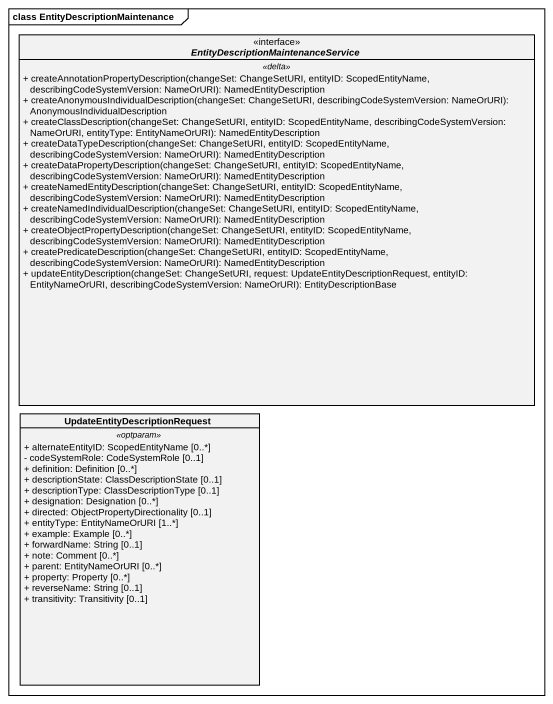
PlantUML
@startuml
mainframe class EntityDescriptionMaintenance
hide circle
hide empty members
skinparam classAttributeIconSize 0
interface "EntityDescriptionMaintenanceService" as EntityDescriptionMaintenance <<interface>> {
  .. <<delta>> ..
  + createAnnotationPropertyDescription(changeSet: ChangeSetURI, entityID: ScopedEntityName, describingCodeSystemVersion: NameOrURI): NamedEntityDescription
  + createAnonymousIndividualDescription(changeSet: ChangeSetURI, describingCodeSystemVersion: NameOrURI): AnonymousIndividualDescription
  + createClassDescription(changeSet: ChangeSetURI, entityID: ScopedEntityName, describingCodeSystemVersion: NameOrURI, entityType: EntityNameOrURI): NamedEntityDescription
  + createDataTypeDescription(changeSet: ChangeSetURI, entityID: ScopedEntityName, describingCodeSystemVersion: NameOrURI): NamedEntityDescription
  + createDataPropertyDescription(changeSet: ChangeSetURI, entityID: ScopedEntityName, describingCodeSystemVersion: NameOrURI): NamedEntityDescription
  + createNamedEntityDescription(changeSet: ChangeSetURI, entityID: ScopedEntityName, describingCodeSystemVersion: NameOrURI): NamedEntityDescription
  + createNamedIndividualDescription(changeSet: ChangeSetURI, entityID: ScopedEntityName, describingCodeSystemVersion: NameOrURI): NamedEntityDescription
  + createObjectPropertyDescription(changeSet: ChangeSetURI, entityID: ScopedEntityName, describingCodeSystemVersion: NameOrURI): NamedEntityDescription
  + createPredicateDescription(changeSet: ChangeSetURI, entityID: ScopedEntityName, describingCodeSystemVersion: NameOrURI): NamedEntityDescription
  + updateEntityDescription(changeSet: ChangeSetURI, request: UpdateEntityDescriptionRequest, entityID: EntityNameOrURI, describingCodeSystemVersion: NameOrURI): EntityDescriptionBase
}
class "UpdateEntityDescriptionRequest" as UpdateEntityDescriptionReque {
  .. <<optparam>> ..
  + alternateEntityID: ScopedEntityName [0..*]
  - codeSystemRole: CodeSystemRole [0..1]
  + definition: Definition [0..*]
  + descriptionState: ClassDescriptionState [0..1]
  + descriptionType: ClassDescriptionType [0..1]
  + designation: Designation [0..*]
  + directed: ObjectPropertyDirectionality [0..1]
  + entityType: EntityNameOrURI [1..*]
  + example: Example [0..*]
  + forwardName: String [0..1]
  + note: Comment [0..*]
  + parent: EntityNameOrURI [0..*]
  + property: Property [0..*]
  + reverseName: String [0..1]
  + transitivity: Transitivity [0..1]
}
@enduml
